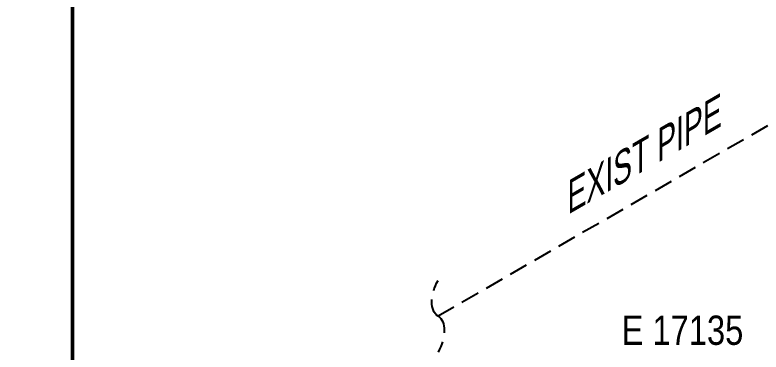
# Model space of a CAD drawing. Header units: millimetres. Extents: x 0 to 594, y 0 to 420.
# Drawn here: x 249 to 312.8, y 306 to 334.7 of the extents above; entities that cross this region are included whole.
import ezdxf

# ---------------------------------------------------------------- set-up
doc = ezdxf.new("R2010")
doc.units = ezdxf.units.MM
doc.header["$LTSCALE"] = 0.25
doc.linetypes.add('DASHED2', pattern=[9.525, 6.35, -3.175])
doc.layers.add('주석', color=7, linetype='Continuous')
doc.layers.add('치수', color=1, linetype='Continuous')
doc.layers.add('파이프 작은 보어', color=30, linetype='Continuous', lineweight=50)
doc.styles.add('AdskIsoAnnotation', font='arial.ttf', dxfattribs={"width": 0.8, "height": 1})
doc.styles.add('AdskIsoMetric', font='arial.ttf', dxfattribs={"width": 0.8, "height": 2.5})
doc.styles.add('AdskIsoMetric30', font='arial.ttf', dxfattribs={"width": 0.8, "oblique": 30, "height": 2.5})
doc.dimstyles.new('AdskIsoMetric', dxfattribs={"dimtxt": 2.5, "dimasz": 2.5, "dimexe": 1, "dimexo": 2, "dimgap": 0.8, "dimtad": 1, "dimdec": 0, "dimrnd": 1, "dimzin": 0, "dimdsep": 46, "dimtxsty": 'AdskIsoMetric', "dimcen": 0, "dimclrt": 7, "dimadec": 0, "dimazin": 0, "dimtfac": 1, "dimtdec": 0, "dimtmove": 1, "dimatfit": 3, "dimfxl": 0, "dimfrac": 2, "dimtolj": 1, "dimtzin": 0, "dimarcsym": 0})

# ---------------------------------------------------------------- blocks, each defined once
blk = doc.blocks.new('*D25')
at = {"layer": 'Defpoints', "color": 0}
for p in [(240.969, 387.5), (253.959, 380), (253.959, 222.912)]:
    blk.add_point(p, dxfattribs=at)
at = {"layer": '치수', "color": 0, "lineweight": -2}
for p, q in [((251.959, 381.155), (239.969, 388.077)), ((240.969, 232.912), (240.969, 385)), ((251.959, 224.067), (239.969, 230.989))]:
    blk.add_line(p, q, dxfattribs=at)
at = {"layer": '치수', "color": 0}
for points in [[(240.552, 385), (241.386, 385), (240.969, 387.5)], [(240.552, 232.912), (241.386, 232.912), (240.969, 230.412)]]:
    blk.add_solid(points, dxfattribs=at)
at = {"layer": '치수', "color": 7, "insert": (238.703, 310.265), "char_height": 2.5, "attachment_point": 5, "rotation": 90, "style": 'AdskIsoMetric30'}
blk.add_mtext('\\A1;4379', dxfattribs=at)

msp = doc.modelspace()

# ---------------------------------------------------------------- linework, layer by layer
at = {"color": 0, "linetype": 'DASHED2', "lineweight": -2, "extrusion": (0.707107, -0.408248, -0.57735)}
for p, q in [((325.74, 332.42), (285.202, 309.016)), ((285.202, 305.954), (285.202, 305.954))]:
    msp.add_line(p, q, dxfattribs=at)
at = {"linetype": 'DASHED2', "extrusion": (0, 0, -1)}
for centre, major_axis, start_param, end_param in [((286.595, 311.351), (-1.359, -2.355), 0.024424, 1.546372), ((283.809, 306.681), (-1.36, -2.355), 3.166366, 4.687616)]:
    msp.add_ellipse(centre, major_axis=major_axis, ratio=0.57735, start_param=start_param, end_param=end_param, dxfattribs=at)
at = {"layer": '파이프 작은 보어'}
msp.add_lwpolyline([(253.959, 229.036), (253.959, 373.876)], dxfattribs=at)

# ---------------------------------------------------------------- texts
at = {"layer": '주석', "style": 'AdskIsoAnnotation', "width": 0.8}
msp.add_text('E 17135', height=2.5, dxfattribs=at).set_placement((300.877, 306.569))
at = {"layer": '치수', "color": 7, "style": 'AdskIsoMetric30', "oblique": 30, "width": 0.8}
msp.add_text('EXIST PIPE', height=2.5, rotation=30, dxfattribs=at).set_placement((296.266, 317.654))

# ---------------------------------------------------------------- dimensions: what is measured, and where the dimension line sits
at = {"layer": '치수'}
dim = msp.add_linear_dim(base=(240.969, 387.5), p1=(253.959, 222.912), p2=(253.959, 380), angle=90, text='4379', dimstyle='AdskIsoMetric', override={"dimtad": 0, "dimlfac": 27.873484, "dimtxsty": 'AdskIsoMetric30', "dimse1": 0, "dimse2": 0, "dimsd1": 0, "dimsd2": 0, "dimtmove": 1}, dxfattribs=at)
dim.commit()
dim.dimension.update_dxf_attribs({"geometry": '*D25', "text_midpoint": (238.703, 310.265), "dimtype": 160})

doc.saveas('drawing.dxf')
